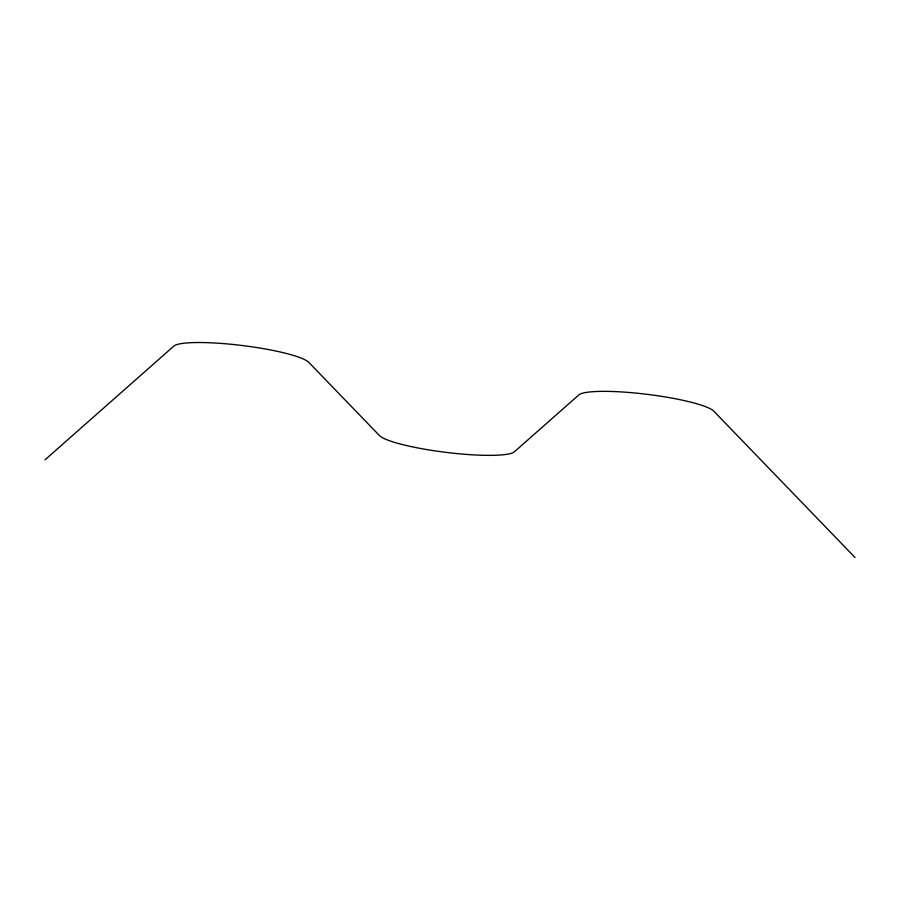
<?xml version="1.0" encoding="UTF-8"?>
<svg xmlns="http://www.w3.org/2000/svg" width="900" height="900" viewBox="0 0 900 900"><rect width="100%" height="100%" fill="white"/><g stroke="black" fill="none" stroke-linecap="round" stroke-linejoin="round"><path stroke-width="1.35" d="M45 459.832L173.824 346.106A68.884 10.418 7.1 0 1 240.896 345.353A68.884 10.418 7.1 0 1 308.824 362.374L379.406 435.51A68.884 10.418 7.1 0 0 447.334 452.531A68.884 10.418 7.1 0 0 514.406 451.789L578.824 394.92A68.884 10.418 7.1 0 1 645.896 394.178A68.884 10.418 7.1 0 1 713.824 411.199L855 557.471"/></g></svg>
